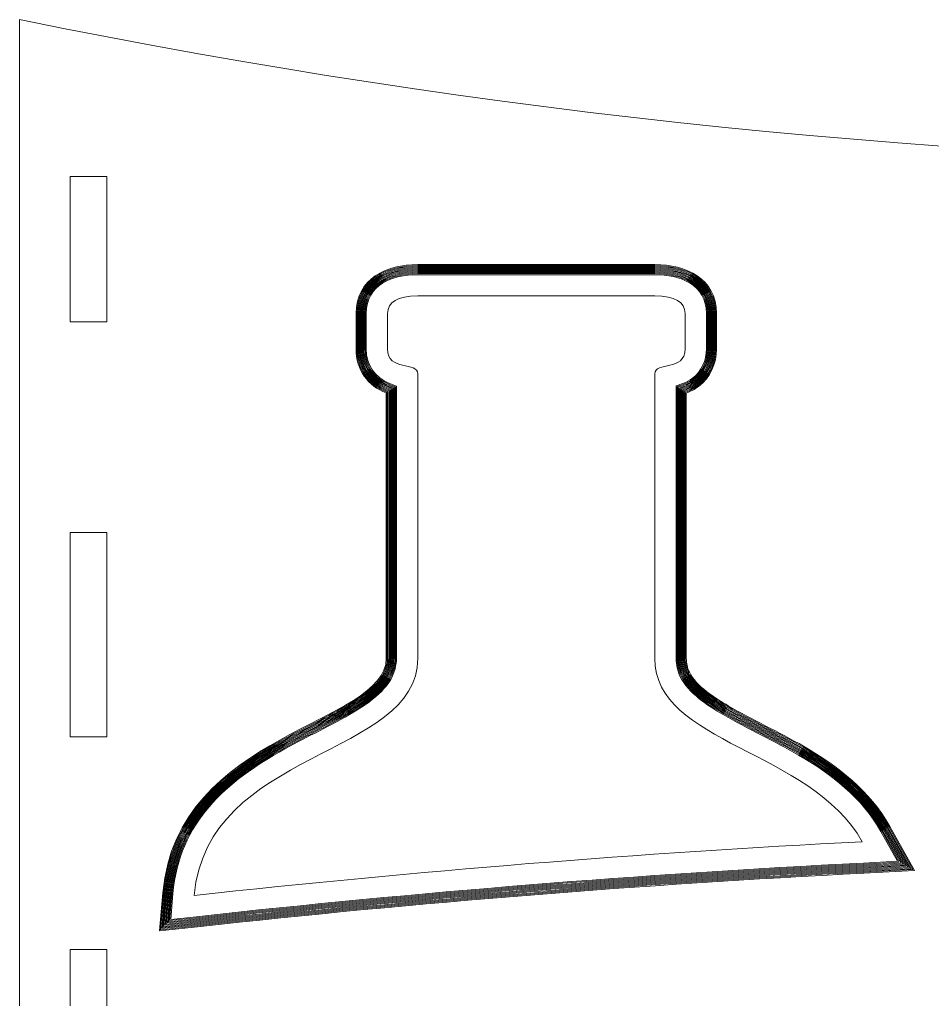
# Model space of a CAD drawing. Header units: millimetres. Extents: x -516 to 781, y -366 to 225.
# Drawn here: x -515.9 to -425.8, y -90.2 to 6.5 of the extents above; entities that cross this region are included whole.
import ezdxf

# ---------------------------------------------------------------- set-up
doc = ezdxf.new("R2010")
doc.units = ezdxf.units.MM
doc.header["$MEASUREMENT"] = 0
doc.layers.add('Layer 1', color=7, linetype='Continuous')

msp = doc.modelspace()

# ---------------------------------------------------------------- linework, layer by layer
at = {"layer": 'Layer 1', "color": 240, "lineweight": 9}
for points, knots in [([(-503.2768, -270.3399), (-503.2768, -270.3399), (-250.2612, -270.3399), (-250.2612, -270.3399), (-250.2612, -270.3399), (-250.2612, -270.3399), (-244.9901, -270.3399), (-244.9901, -270.3399), (-244.9901, -270.3399), (-244.9901, -270.3399), (-237.669, -270.3399), (-237.669, -270.3399), (-237.669, -270.3399), (-237.669, -270.3399), (-237.669, 6.5338), (-237.669, 6.5338), (-237.669, 6.5338), (-330.8883, -12.3792), (-423.6201, -12.3179), (-515.869, 6.5338), (-515.869, 6.5338), (-515.869, 6.5338), (-515.869, -270.3399), (-515.869, -270.3399), (-515.869, -270.3399), (-515.869, -270.3399), (-508.5479, -270.3399), (-508.5479, -270.3399), (-508.5479, -270.3399), (-508.5479, -270.3399), (-503.2768, -270.3399), (-503.2768, -270.3399)], [0, 0, 0, 0, 0.1111111, 0.1111111, 0.1111111, 0.1111111, 0.2222222, 0.2222222, 0.2222222, 0.2222222, 0.3333333, 0.3333333, 0.3333333, 0.3333333, 0.4444444, 0.4444444, 0.4444444, 0.4444444, 0.5555556, 0.5555556, 0.5555556, 0.5555556, 0.6666667, 0.6666667, 0.6666667, 0.6666667, 0.7777778, 0.7777778, 0.7777778, 0.7777778, 1, 1, 1, 1]), ([(-510.869, -8.9372), (-510.869, -8.9372), (-507.269, -8.9372), (-507.269, -8.9372), (-507.269, -8.9372), (-507.269, -8.9372), (-507.269, -23.2812), (-507.269, -23.2812), (-507.269, -23.2812), (-507.269, -23.2812), (-510.869, -23.2812), (-510.869, -23.2812), (-510.869, -23.2812), (-510.869, -23.2812), (-510.869, -8.9372), (-510.869, -8.9372)], [0, 0, 0, 0, 0.2, 0.2, 0.2, 0.2, 0.4, 0.4, 0.4, 0.4, 0.6, 0.6, 0.6, 0.6, 1, 1, 1, 1]), ([(-432.7352, -74.6084), (-437.8721, -65.4416), (-453.1979, -64.9737), (-453.1979, -56.5025), (-453.1979, -56.5025), (-453.1979, -56.5025), (-453.1979, -28.4388), (-453.1979, -28.4388), (-453.1979, -28.4388), (-453.1979, -27.1479), (-450.2203, -28.2485), (-450.2203, -25.9553), (-450.2203, -25.9553), (-450.2203, -25.9553), (-450.2203, -22.4784), (-450.2203, -22.4784), (-450.2203, -22.4784), (-450.2203, -21.3189), (-451.2121, -20.7399), (-453.1979, -20.7399), (-453.1979, -20.7399), (-453.1979, -20.7399), (-476.5934, -20.7399), (-476.5934, -20.7399), (-476.5934, -20.7399), (-478.5793, -20.7399), (-479.571, -21.3189), (-479.571, -22.4784), (-479.571, -22.4784), (-479.571, -22.4784), (-479.571, -25.9553), (-479.571, -25.9553), (-479.571, -25.9553), (-479.571, -28.2485), (-476.5934, -27.1479), (-476.5934, -28.4388), (-476.5934, -28.4388), (-476.5934, -28.4388), (-476.5934, -56.5025), (-476.5934, -56.5025), (-476.5934, -56.5025), (-476.5934, -66.3668), (-497.3727, -65.3801), (-498.6482, -79.9126), (-498.6482, -79.9126), (-476.6371, -77.4867), (-454.6663, -75.721), (-432.7352, -74.6084)], [0, 0, 0, 0, 0.0769231, 0.0769231, 0.0769231, 0.0769231, 0.1538462, 0.1538462, 0.1538462, 0.1538462, 0.2307692, 0.2307692, 0.2307692, 0.2307692, 0.3076923, 0.3076923, 0.3076923, 0.3076923, 0.3846154, 0.3846154, 0.3846154, 0.3846154, 0.4615385, 0.4615385, 0.4615385, 0.4615385, 0.5384615, 0.5384615, 0.5384615, 0.5384615, 0.6153846, 0.6153846, 0.6153846, 0.6153846, 0.6923077, 0.6923077, 0.6923077, 0.6923077, 0.7692308, 0.7692308, 0.7692308, 0.7692308, 0.8461538, 0.8461538, 0.8461538, 0.8461538, 1, 1, 1, 1]), ([(-510.869, -44.0694), (-510.869, -44.0694), (-507.269, -44.0694), (-507.269, -44.0694), (-507.269, -44.0694), (-507.269, -44.0694), (-507.269, -64.2574), (-507.269, -64.2574), (-507.269, -64.2574), (-507.269, -64.2574), (-510.869, -64.2574), (-510.869, -64.2574), (-510.869, -64.2574), (-510.869, -64.2574), (-510.869, -44.0694), (-510.869, -44.0694)], [0, 0, 0, 0, 0.2, 0.2, 0.2, 0.2, 0.4, 0.4, 0.4, 0.4, 0.6, 0.6, 0.6, 0.6, 1, 1, 1, 1]), ([(-510.869, -85.2459), (-510.869, -85.2459), (-507.269, -85.2459), (-507.269, -85.2459), (-507.269, -85.2459), (-507.269, -85.2459), (-507.269, -105.4339), (-507.269, -105.4339), (-507.269, -105.4339), (-507.269, -105.4339), (-510.869, -105.4339), (-510.869, -105.4339), (-510.869, -105.4339), (-510.869, -105.4339), (-510.869, -85.2459), (-510.869, -85.2459)], [0, 0, 0, 0, 0.2, 0.2, 0.2, 0.2, 0.4, 0.4, 0.4, 0.4, 0.6, 0.6, 0.6, 0.6, 1, 1, 1, 1])]:
    msp.add_open_spline(points, degree=3, knots=knots, dxfattribs=at)
at = {"layer": 'Layer 1', "color": 175, "lineweight": 9}
for points, knots in [([(-479.6934, -30.3163), (-481.5197, -29.6041), (-482.671, -28.0874), (-482.671, -25.9553), (-482.671, -25.9553), (-482.671, -25.9553), (-482.671, -22.4784), (-482.671, -22.4784), (-482.671, -22.4784), (-482.671, -19.0086), (-479.6484, -17.6399), (-476.5934, -17.6399), (-476.5934, -17.6399), (-476.5934, -17.6399), (-453.1979, -17.6399), (-453.1979, -17.6399), (-453.1979, -17.6399), (-450.1429, -17.6399), (-447.1203, -19.0086), (-447.1203, -22.4784), (-447.1203, -22.4784), (-447.1203, -22.4784), (-447.1203, -25.9553), (-447.1203, -25.9553), (-447.1203, -25.9553), (-447.1203, -27.4311), (-447.7064, -28.7773), (-448.9028, -29.6708), (-448.9028, -29.6708), (-449.3535, -30.0074), (-449.7281, -30.1945), (-450.0979, -30.324), (-450.0979, -30.324), (-450.0979, -30.324), (-450.0979, -56.5025), (-450.0979, -56.5025), (-450.0979, -56.5025), (-450.0979, -56.9912), (-450.0068, -57.4405), (-449.7917, -57.8803), (-449.7917, -57.8803), (-449.1159, -59.2621), (-447.2485, -60.4402), (-445.9654, -61.1868), (-445.9654, -61.1868), (-443.5344, -62.6013), (-440.9587, -63.7636), (-438.5201, -65.1845), (-438.5201, -65.1845), (-435.1013, -67.1765), (-431.9954, -69.5872), (-430.0309, -73.0929), (-430.0309, -73.0929), (-430.0309, -73.0929), (-427.5885, -77.4513), (-427.5885, -77.4513), (-427.5885, -77.4513), (-427.5885, -77.4513), (-432.5781, -77.7044), (-432.5781, -77.7044), (-432.5781, -77.7044), (-454.5344, -78.8183), (-476.4565, -80.5856), (-498.3086, -82.9939), (-498.3086, -82.9939), (-498.3086, -82.9939), (-502.0669, -83.4082), (-502.0669, -83.4082), (-502.0669, -83.4082), (-502.0669, -83.4082), (-501.7363, -79.6416), (-501.7363, -79.6416), (-501.7363, -79.6416), (-500.3397, -63.7285), (-479.6934, -63.0809), (-479.6934, -56.5025), (-479.6934, -56.5025), (-479.6934, -56.5025), (-479.6934, -30.3163), (-479.6934, -30.3163)], [0, 0, 0, 0, 0.047619, 0.047619, 0.047619, 0.047619, 0.0952381, 0.0952381, 0.0952381, 0.0952381, 0.1428571, 0.1428571, 0.1428571, 0.1428571, 0.1904762, 0.1904762, 0.1904762, 0.1904762, 0.2380952, 0.2380952, 0.2380952, 0.2380952, 0.2857143, 0.2857143, 0.2857143, 0.2857143, 0.3333333, 0.3333333, 0.3333333, 0.3333333, 0.3809524, 0.3809524, 0.3809524, 0.3809524, 0.4285714, 0.4285714, 0.4285714, 0.4285714, 0.4761905, 0.4761905, 0.4761905, 0.4761905, 0.5238095, 0.5238095, 0.5238095, 0.5238095, 0.5714286, 0.5714286, 0.5714286, 0.5714286, 0.6190476, 0.6190476, 0.6190476, 0.6190476, 0.6666667, 0.6666667, 0.6666667, 0.6666667, 0.7142857, 0.7142857, 0.7142857, 0.7142857, 0.7619048, 0.7619048, 0.7619048, 0.7619048, 0.8095238, 0.8095238, 0.8095238, 0.8095238, 0.8571429, 0.8571429, 0.8571429, 0.8571429, 0.9047619, 0.9047619, 0.9047619, 0.9047619, 1, 1, 1, 1]), ([(-501.9566, -83.2954), (-501.9566, -83.2954), (-498.3196, -82.8945), (-498.3196, -82.8945), (-498.3196, -82.8945), (-476.4658, -80.4854), (-454.5411, -78.7184), (-432.5832, -77.6045), (-432.5832, -77.6045), (-432.5832, -77.6045), (-427.7545, -77.3596), (-427.7545, -77.3596), (-427.7545, -77.3596), (-427.7545, -77.3596), (-430.1181, -73.1418), (-430.1181, -73.1418), (-430.1181, -73.1418), (-432.0727, -69.6539), (-435.1704, -67.252), (-438.5704, -65.2709), (-438.5704, -65.2709), (-441.0055, -63.8521), (-443.5799, -62.6906), (-446.0157, -61.2732), (-446.0157, -61.2732), (-447.3343, -60.506), (-449.1957, -59.3265), (-449.8815, -57.9242), (-449.8815, -57.9242), (-450.1031, -57.4712), (-450.1979, -57.0053), (-450.1979, -56.5025), (-450.1979, -56.5025), (-450.1979, -56.5025), (-450.1979, -30.2531), (-450.1979, -30.2531), (-450.1979, -30.2531), (-450.1979, -30.2531), (-450.131, -30.2296), (-450.131, -30.2296), (-450.131, -30.2296), (-449.6998, -30.0786), (-449.3281, -29.8636), (-448.9626, -29.5907), (-448.9626, -29.5907), (-447.7921, -28.7165), (-447.2203, -27.4001), (-447.2203, -25.9553), (-447.2203, -25.9553), (-447.2203, -25.9553), (-447.2203, -22.4784), (-447.2203, -22.4784), (-447.2203, -22.4784), (-447.2203, -19.0714), (-450.1941, -17.7399), (-453.1979, -17.7399), (-453.1979, -17.7399), (-453.1979, -17.7399), (-476.5934, -17.7399), (-476.5934, -17.7399), (-476.5934, -17.7399), (-479.5972, -17.7399), (-482.571, -19.0714), (-482.571, -22.4784), (-482.571, -22.4784), (-482.571, -22.4784), (-482.571, -25.9553), (-482.571, -25.9553), (-482.571, -25.9553), (-482.571, -27.9651), (-481.5217, -29.496), (-479.6571, -30.2231), (-479.6571, -30.2231), (-479.6571, -30.2231), (-479.5934, -30.248), (-479.5934, -30.248), (-479.5934, -30.248), (-479.5934, -30.248), (-479.5934, -56.5025), (-479.5934, -56.5025), (-479.5934, -56.5025), (-479.5934, -56.7761), (-479.6284, -57.0469), (-479.6988, -57.3113), (-479.6988, -57.3113), (-480.143, -58.9802), (-481.9896, -60.2125), (-483.3862, -61.0453), (-483.3862, -61.0453), (-484.418, -61.6606), (-485.4928, -62.2152), (-486.5601, -62.7661), (-486.5601, -62.7661), (-487.7605, -63.3857), (-488.9622, -64.0012), (-490.1424, -64.6589), (-490.1424, -64.6589), (-496.2375, -68.0551), (-500.9878, -72.2573), (-501.6367, -79.6503), (-501.6367, -79.6503), (-501.6367, -79.6503), (-501.9566, -83.2954), (-501.9566, -83.2954)], [0, 0, 0, 0, 0.037037, 0.037037, 0.037037, 0.037037, 0.0740741, 0.0740741, 0.0740741, 0.0740741, 0.1111111, 0.1111111, 0.1111111, 0.1111111, 0.1481481, 0.1481481, 0.1481481, 0.1481481, 0.1851852, 0.1851852, 0.1851852, 0.1851852, 0.2222222, 0.2222222, 0.2222222, 0.2222222, 0.2592593, 0.2592593, 0.2592593, 0.2592593, 0.2962963, 0.2962963, 0.2962963, 0.2962963, 0.3333333, 0.3333333, 0.3333333, 0.3333333, 0.3703704, 0.3703704, 0.3703704, 0.3703704, 0.4074074, 0.4074074, 0.4074074, 0.4074074, 0.4444444, 0.4444444, 0.4444444, 0.4444444, 0.4814815, 0.4814815, 0.4814815, 0.4814815, 0.5185185, 0.5185185, 0.5185185, 0.5185185, 0.5555556, 0.5555556, 0.5555556, 0.5555556, 0.5925926, 0.5925926, 0.5925926, 0.5925926, 0.6296296, 0.6296296, 0.6296296, 0.6296296, 0.6666667, 0.6666667, 0.6666667, 0.6666667, 0.7037037, 0.7037037, 0.7037037, 0.7037037, 0.7407407, 0.7407407, 0.7407407, 0.7407407, 0.7777778, 0.7777778, 0.7777778, 0.7777778, 0.8148148, 0.8148148, 0.8148148, 0.8148148, 0.8518519, 0.8518519, 0.8518519, 0.8518519, 0.8888889, 0.8888889, 0.8888889, 0.8888889, 0.9259259, 0.9259259, 0.9259259, 0.9259259, 1, 1, 1, 1]), ([(-501.8463, -83.1827), (-501.8463, -83.1827), (-498.3305, -82.7951), (-498.3305, -82.7951), (-498.3305, -82.7951), (-476.4748, -80.3858), (-454.5482, -78.6186), (-432.5882, -77.5047), (-432.5882, -77.5047), (-432.5882, -77.5047), (-427.9205, -77.2679), (-427.9205, -77.2679), (-427.9205, -77.2679), (-427.9205, -77.2679), (-430.2054, -73.1907), (-430.2054, -73.1907), (-430.2054, -73.1907), (-432.1507, -69.7194), (-435.237, -67.3289), (-438.6208, -65.3573), (-438.6208, -65.3573), (-441.0558, -63.9385), (-443.6301, -62.777), (-446.066, -61.3597), (-446.066, -61.3597), (-447.406, -60.58), (-449.2744, -59.3932), (-449.9714, -57.9682), (-449.9714, -57.9682), (-450.1996, -57.5015), (-450.2979, -57.0206), (-450.2979, -56.5025), (-450.2979, -56.5025), (-450.2979, -56.5025), (-450.2979, -30.1821), (-450.2979, -30.1821), (-450.2979, -30.1821), (-450.2979, -30.1821), (-450.164, -30.1352), (-450.164, -30.1352), (-450.164, -30.1352), (-449.7425, -29.9876), (-449.3797, -29.7774), (-449.0225, -29.5106), (-449.0225, -29.5106), (-447.8774, -28.6553), (-447.3203, -27.3685), (-447.3203, -25.9553), (-447.3203, -25.9553), (-447.3203, -25.9553), (-447.3203, -22.4784), (-447.3203, -22.4784), (-447.3203, -22.4784), (-447.3203, -19.1303), (-450.2515, -17.8399), (-453.1979, -17.8399), (-453.1979, -17.8399), (-453.1979, -17.8399), (-476.5934, -17.8399), (-476.5934, -17.8399), (-476.5934, -17.8399), (-479.5398, -17.8399), (-482.471, -19.1303), (-482.471, -22.4784), (-482.471, -22.4784), (-482.471, -22.4784), (-482.471, -25.9553), (-482.471, -25.9553), (-482.471, -25.9553), (-482.471, -27.9238), (-481.447, -29.4178), (-479.6207, -30.13), (-479.6207, -30.13), (-479.6207, -30.13), (-479.4934, -30.1796), (-479.4934, -30.1796), (-479.4934, -30.1796), (-479.4934, -30.1796), (-479.4934, -56.5025), (-479.4934, -56.5025), (-479.4934, -56.5025), (-479.4934, -56.7848), (-479.5295, -57.0642), (-479.6021, -57.337), (-479.6021, -57.337), (-480.0549, -59.0377), (-481.9109, -60.282), (-483.335, -61.1312), (-483.335, -61.1312), (-484.3685, -61.7476), (-485.4451, -62.3031), (-486.5143, -62.8549), (-486.5143, -62.8549), (-487.7137, -63.474), (-488.9144, -64.0891), (-490.0937, -64.7462), (-490.0937, -64.7462), (-496.1583, -68.1255), (-500.8913, -72.3016), (-501.5371, -79.6591), (-501.5371, -79.6591), (-501.5371, -79.6591), (-501.8463, -83.1827), (-501.8463, -83.1827)], [0, 0, 0, 0, 0.037037, 0.037037, 0.037037, 0.037037, 0.0740741, 0.0740741, 0.0740741, 0.0740741, 0.1111111, 0.1111111, 0.1111111, 0.1111111, 0.1481481, 0.1481481, 0.1481481, 0.1481481, 0.1851852, 0.1851852, 0.1851852, 0.1851852, 0.2222222, 0.2222222, 0.2222222, 0.2222222, 0.2592593, 0.2592593, 0.2592593, 0.2592593, 0.2962963, 0.2962963, 0.2962963, 0.2962963, 0.3333333, 0.3333333, 0.3333333, 0.3333333, 0.3703704, 0.3703704, 0.3703704, 0.3703704, 0.4074074, 0.4074074, 0.4074074, 0.4074074, 0.4444444, 0.4444444, 0.4444444, 0.4444444, 0.4814815, 0.4814815, 0.4814815, 0.4814815, 0.5185185, 0.5185185, 0.5185185, 0.5185185, 0.5555556, 0.5555556, 0.5555556, 0.5555556, 0.5925926, 0.5925926, 0.5925926, 0.5925926, 0.6296296, 0.6296296, 0.6296296, 0.6296296, 0.6666667, 0.6666667, 0.6666667, 0.6666667, 0.7037037, 0.7037037, 0.7037037, 0.7037037, 0.7407407, 0.7407407, 0.7407407, 0.7407407, 0.7777778, 0.7777778, 0.7777778, 0.7777778, 0.8148148, 0.8148148, 0.8148148, 0.8148148, 0.8518519, 0.8518519, 0.8518519, 0.8518519, 0.8888889, 0.8888889, 0.8888889, 0.8888889, 0.9259259, 0.9259259, 0.9259259, 0.9259259, 1, 1, 1, 1]), ([(-501.7361, -83.0699), (-501.7361, -83.0699), (-498.3415, -82.6957), (-498.3415, -82.6957), (-498.3415, -82.6957), (-476.4838, -80.2862), (-454.5552, -78.5188), (-432.5933, -77.4048), (-432.5933, -77.4048), (-432.5933, -77.4048), (-428.0866, -77.1762), (-428.0866, -77.1762), (-428.0866, -77.1762), (-428.0866, -77.1762), (-430.2926, -73.2396), (-430.2926, -73.2396), (-430.2926, -73.2396), (-432.2286, -69.7848), (-435.3037, -67.4058), (-438.6711, -65.4437), (-438.6711, -65.4437), (-441.1061, -64.025), (-443.6804, -62.8635), (-446.1163, -61.4461), (-446.1163, -61.4461), (-447.4775, -60.654), (-449.3532, -59.4598), (-450.0612, -58.0121), (-450.0612, -58.0121), (-450.2962, -57.5317), (-450.3979, -57.0359), (-450.3979, -56.5025), (-450.3979, -56.5025), (-450.3979, -56.5025), (-450.3979, -30.1112), (-450.3979, -30.1112), (-450.3979, -30.1112), (-450.3979, -30.1112), (-450.1971, -30.0409), (-450.1971, -30.0409), (-450.1971, -30.0409), (-449.7852, -29.8966), (-449.4314, -29.6911), (-449.0823, -29.4304), (-449.0823, -29.4304), (-447.9626, -28.5942), (-447.4203, -27.3369), (-447.4203, -25.9553), (-447.4203, -25.9553), (-447.4203, -25.9553), (-447.4203, -22.4784), (-447.4203, -22.4784), (-447.4203, -22.4784), (-447.4203, -19.1892), (-450.309, -17.9399), (-453.1979, -17.9399), (-453.1979, -17.9399), (-453.1979, -17.9399), (-476.5934, -17.9399), (-476.5934, -17.9399), (-476.5934, -17.9399), (-479.4823, -17.9399), (-482.371, -19.1892), (-482.371, -22.4784), (-482.371, -22.4784), (-482.371, -22.4784), (-482.371, -25.9553), (-482.371, -25.9553), (-482.371, -25.9553), (-482.371, -27.8825), (-481.3724, -29.3396), (-479.5844, -30.0368), (-479.5844, -30.0368), (-479.5844, -30.0368), (-479.3934, -30.1113), (-479.3934, -30.1113), (-479.3934, -30.1113), (-479.3934, -30.1113), (-479.3934, -56.5025), (-479.3934, -56.5025), (-479.3934, -56.5025), (-479.3934, -56.7935), (-479.4306, -57.0816), (-479.5055, -57.3628), (-479.5055, -57.3628), (-479.9666, -59.095), (-481.8324, -60.3516), (-483.2838, -61.2171), (-483.2838, -61.2171), (-484.3191, -61.8345), (-485.3974, -62.391), (-486.4684, -62.9438), (-486.4684, -62.9438), (-487.6669, -63.5624), (-488.8667, -64.177), (-490.0451, -64.8336), (-490.0451, -64.8336), (-496.0792, -68.1959), (-500.7948, -72.3459), (-501.4374, -79.6678), (-501.4374, -79.6678), (-501.4374, -79.6678), (-501.7361, -83.0699), (-501.7361, -83.0699)], [0, 0, 0, 0, 0.037037, 0.037037, 0.037037, 0.037037, 0.0740741, 0.0740741, 0.0740741, 0.0740741, 0.1111111, 0.1111111, 0.1111111, 0.1111111, 0.1481481, 0.1481481, 0.1481481, 0.1481481, 0.1851852, 0.1851852, 0.1851852, 0.1851852, 0.2222222, 0.2222222, 0.2222222, 0.2222222, 0.2592593, 0.2592593, 0.2592593, 0.2592593, 0.2962963, 0.2962963, 0.2962963, 0.2962963, 0.3333333, 0.3333333, 0.3333333, 0.3333333, 0.3703704, 0.3703704, 0.3703704, 0.3703704, 0.4074074, 0.4074074, 0.4074074, 0.4074074, 0.4444444, 0.4444444, 0.4444444, 0.4444444, 0.4814815, 0.4814815, 0.4814815, 0.4814815, 0.5185185, 0.5185185, 0.5185185, 0.5185185, 0.5555556, 0.5555556, 0.5555556, 0.5555556, 0.5925926, 0.5925926, 0.5925926, 0.5925926, 0.6296296, 0.6296296, 0.6296296, 0.6296296, 0.6666667, 0.6666667, 0.6666667, 0.6666667, 0.7037037, 0.7037037, 0.7037037, 0.7037037, 0.7407407, 0.7407407, 0.7407407, 0.7407407, 0.7777778, 0.7777778, 0.7777778, 0.7777778, 0.8148148, 0.8148148, 0.8148148, 0.8148148, 0.8518519, 0.8518519, 0.8518519, 0.8518519, 0.8888889, 0.8888889, 0.8888889, 0.8888889, 0.9259259, 0.9259259, 0.9259259, 0.9259259, 1, 1, 1, 1]), ([(-501.6258, -82.9571), (-501.6258, -82.9571), (-498.3524, -82.5963), (-498.3524, -82.5963), (-498.3524, -82.5963), (-476.4928, -80.1866), (-454.5622, -78.419), (-432.5984, -77.3049), (-432.5984, -77.3049), (-432.5984, -77.3049), (-428.2526, -77.0845), (-428.2526, -77.0845), (-428.2526, -77.0845), (-428.2526, -77.0845), (-430.3798, -73.2884), (-430.3798, -73.2884), (-430.3798, -73.2884), (-432.3066, -69.8502), (-435.3703, -67.4827), (-438.7215, -65.5301), (-438.7215, -65.5301), (-441.1563, -64.1114), (-443.7306, -62.9499), (-446.1666, -61.5325), (-446.1666, -61.5325), (-447.549, -60.7282), (-449.432, -59.5263), (-450.151, -58.056), (-450.151, -58.056), (-450.3927, -57.5619), (-450.4979, -57.0511), (-450.4979, -56.5025), (-450.4979, -56.5025), (-450.4979, -56.5025), (-450.4979, -30.0403), (-450.4979, -30.0403), (-450.4979, -30.0403), (-450.4979, -30.0403), (-450.2301, -29.9465), (-450.2301, -29.9465), (-450.2301, -29.9465), (-449.828, -29.8057), (-449.483, -29.6049), (-449.1421, -29.3503), (-449.1421, -29.3503), (-448.0478, -28.533), (-447.5203, -27.3052), (-447.5203, -25.9553), (-447.5203, -25.9553), (-447.5203, -25.9553), (-447.5203, -22.4784), (-447.5203, -22.4784), (-447.5203, -22.4784), (-447.5203, -19.2483), (-450.3666, -18.0399), (-453.1979, -18.0399), (-453.1979, -18.0399), (-453.1979, -18.0399), (-476.5934, -18.0399), (-476.5934, -18.0399), (-476.5934, -18.0399), (-479.4247, -18.0399), (-482.271, -19.2483), (-482.271, -22.4784), (-482.271, -22.4784), (-482.271, -22.4784), (-482.271, -25.9553), (-482.271, -25.9553), (-482.271, -25.9553), (-482.271, -27.8413), (-481.2977, -29.2614), (-479.5481, -29.9436), (-479.5481, -29.9436), (-479.5481, -29.9436), (-479.2934, -30.0429), (-479.2934, -30.0429), (-479.2934, -30.0429), (-479.2934, -30.0429), (-479.2934, -56.5025), (-479.2934, -56.5025), (-479.2934, -56.5025), (-479.2934, -56.8021), (-479.3318, -57.0989), (-479.4089, -57.3885), (-479.4089, -57.3885), (-479.8784, -59.1523), (-481.754, -60.4212), (-483.2325, -61.303), (-483.2325, -61.303), (-484.2696, -61.9214), (-485.3497, -62.4789), (-486.4225, -63.0327), (-486.4225, -63.0327), (-487.6201, -63.6508), (-488.8189, -64.2649), (-489.9964, -64.9209), (-489.9964, -64.9209), (-496, -68.2662), (-500.6983, -72.3903), (-501.3378, -79.6766), (-501.3378, -79.6766), (-501.3378, -79.6766), (-501.6258, -82.9571), (-501.6258, -82.9571)], [0, 0, 0, 0, 0.037037, 0.037037, 0.037037, 0.037037, 0.0740741, 0.0740741, 0.0740741, 0.0740741, 0.1111111, 0.1111111, 0.1111111, 0.1111111, 0.1481481, 0.1481481, 0.1481481, 0.1481481, 0.1851852, 0.1851852, 0.1851852, 0.1851852, 0.2222222, 0.2222222, 0.2222222, 0.2222222, 0.2592593, 0.2592593, 0.2592593, 0.2592593, 0.2962963, 0.2962963, 0.2962963, 0.2962963, 0.3333333, 0.3333333, 0.3333333, 0.3333333, 0.3703704, 0.3703704, 0.3703704, 0.3703704, 0.4074074, 0.4074074, 0.4074074, 0.4074074, 0.4444444, 0.4444444, 0.4444444, 0.4444444, 0.4814815, 0.4814815, 0.4814815, 0.4814815, 0.5185185, 0.5185185, 0.5185185, 0.5185185, 0.5555556, 0.5555556, 0.5555556, 0.5555556, 0.5925926, 0.5925926, 0.5925926, 0.5925926, 0.6296296, 0.6296296, 0.6296296, 0.6296296, 0.6666667, 0.6666667, 0.6666667, 0.6666667, 0.7037037, 0.7037037, 0.7037037, 0.7037037, 0.7407407, 0.7407407, 0.7407407, 0.7407407, 0.7777778, 0.7777778, 0.7777778, 0.7777778, 0.8148148, 0.8148148, 0.8148148, 0.8148148, 0.8518519, 0.8518519, 0.8518519, 0.8518519, 0.8888889, 0.8888889, 0.8888889, 0.8888889, 0.9259259, 0.9259259, 0.9259259, 0.9259259, 1, 1, 1, 1]), ([(-501.5155, -82.8444), (-501.5155, -82.8444), (-498.3634, -82.4969), (-498.3634, -82.4969), (-498.3634, -82.4969), (-476.5018, -80.087), (-454.5693, -78.3193), (-432.6034, -77.205), (-432.6034, -77.205), (-432.6034, -77.205), (-428.4186, -76.9928), (-428.4186, -76.9928), (-428.4186, -76.9928), (-428.4186, -76.9928), (-430.4671, -73.3373), (-430.4671, -73.3373), (-430.4671, -73.3373), (-432.3845, -69.9157), (-435.437, -67.5596), (-438.7718, -65.6165), (-438.7718, -65.6165), (-441.2066, -64.1979), (-443.7809, -63.0364), (-446.2169, -61.619), (-446.2169, -61.619), (-447.6203, -60.8023), (-449.5108, -59.5927), (-450.2409, -58.1), (-450.2409, -58.1), (-450.4892, -57.5921), (-450.5979, -57.0664), (-450.5979, -56.5025), (-450.5979, -56.5025), (-450.5979, -56.5025), (-450.5979, -29.9693), (-450.5979, -29.9693), (-450.5979, -29.9693), (-450.5979, -29.9693), (-450.2632, -29.8521), (-450.2632, -29.8521), (-450.2632, -29.8521), (-449.8707, -29.7147), (-449.5346, -29.5186), (-449.202, -29.2702), (-449.202, -29.2702), (-448.133, -28.4719), (-447.6203, -27.2736), (-447.6203, -25.9553), (-447.6203, -25.9553), (-447.6203, -25.9553), (-447.6203, -22.4784), (-447.6203, -22.4784), (-447.6203, -22.4784), (-447.6203, -19.3076), (-450.4243, -18.1399), (-453.1979, -18.1399), (-453.1979, -18.1399), (-453.1979, -18.1399), (-476.5934, -18.1399), (-476.5934, -18.1399), (-476.5934, -18.1399), (-479.367, -18.1399), (-482.171, -19.3076), (-482.171, -22.4784), (-482.171, -22.4784), (-482.171, -22.4784), (-482.171, -25.9553), (-482.171, -25.9553), (-482.171, -25.9553), (-482.171, -27.8), (-481.223, -29.1831), (-479.5117, -29.8505), (-479.5117, -29.8505), (-479.5117, -29.8505), (-479.1934, -29.9746), (-479.1934, -29.9746), (-479.1934, -29.9746), (-479.1934, -29.9746), (-479.1934, -56.5025), (-479.1934, -56.5025), (-479.1934, -56.5025), (-479.1934, -56.8108), (-479.2329, -57.1162), (-479.3122, -57.4142), (-479.3122, -57.4142), (-479.7901, -59.2093), (-481.6757, -60.491), (-483.1813, -61.3889), (-483.1813, -61.3889), (-484.2202, -62.0084), (-485.302, -62.5668), (-486.3767, -63.1215), (-486.3767, -63.1215), (-487.5733, -63.7391), (-488.7712, -64.3527), (-489.9477, -65.0083), (-489.9477, -65.0083), (-495.9209, -68.3366), (-500.6018, -72.4346), (-501.2382, -79.6853), (-501.2382, -79.6853), (-501.2382, -79.6853), (-501.5155, -82.8444), (-501.5155, -82.8444)], [0, 0, 0, 0, 0.037037, 0.037037, 0.037037, 0.037037, 0.0740741, 0.0740741, 0.0740741, 0.0740741, 0.1111111, 0.1111111, 0.1111111, 0.1111111, 0.1481481, 0.1481481, 0.1481481, 0.1481481, 0.1851852, 0.1851852, 0.1851852, 0.1851852, 0.2222222, 0.2222222, 0.2222222, 0.2222222, 0.2592593, 0.2592593, 0.2592593, 0.2592593, 0.2962963, 0.2962963, 0.2962963, 0.2962963, 0.3333333, 0.3333333, 0.3333333, 0.3333333, 0.3703704, 0.3703704, 0.3703704, 0.3703704, 0.4074074, 0.4074074, 0.4074074, 0.4074074, 0.4444444, 0.4444444, 0.4444444, 0.4444444, 0.4814815, 0.4814815, 0.4814815, 0.4814815, 0.5185185, 0.5185185, 0.5185185, 0.5185185, 0.5555556, 0.5555556, 0.5555556, 0.5555556, 0.5925926, 0.5925926, 0.5925926, 0.5925926, 0.6296296, 0.6296296, 0.6296296, 0.6296296, 0.6666667, 0.6666667, 0.6666667, 0.6666667, 0.7037037, 0.7037037, 0.7037037, 0.7037037, 0.7407407, 0.7407407, 0.7407407, 0.7407407, 0.7777778, 0.7777778, 0.7777778, 0.7777778, 0.8148148, 0.8148148, 0.8148148, 0.8148148, 0.8518519, 0.8518519, 0.8518519, 0.8518519, 0.8888889, 0.8888889, 0.8888889, 0.8888889, 0.9259259, 0.9259259, 0.9259259, 0.9259259, 1, 1, 1, 1]), ([(-501.4052, -82.7316), (-501.4052, -82.7316), (-498.3743, -82.3975), (-498.3743, -82.3975), (-498.3743, -82.3975), (-476.5108, -79.9874), (-454.5763, -78.2195), (-432.6085, -77.1052), (-432.6085, -77.1052), (-432.6085, -77.1052), (-428.5846, -76.9011), (-428.5846, -76.9011), (-428.5846, -76.9011), (-428.5846, -76.9011), (-430.5543, -73.3862), (-430.5543, -73.3862), (-430.5543, -73.3862), (-432.4625, -69.9811), (-435.5037, -67.6365), (-438.8222, -65.7029), (-438.8222, -65.7029), (-441.2569, -64.2843), (-443.8311, -63.1228), (-446.2672, -61.7054), (-446.2672, -61.7054), (-447.6916, -60.8766), (-449.5897, -59.659), (-450.3307, -58.1439), (-450.3307, -58.1439), (-450.5858, -57.6223), (-450.6979, -57.0816), (-450.6979, -56.5025), (-450.6979, -56.5025), (-450.6979, -56.5025), (-450.6979, -29.8984), (-450.6979, -29.8984), (-450.6979, -29.8984), (-450.6979, -29.8984), (-450.2962, -29.7577), (-450.2962, -29.7577), (-450.2962, -29.7577), (-449.9135, -29.6237), (-449.5862, -29.4323), (-449.2618, -29.1901), (-449.2618, -29.1901), (-448.2183, -28.4107), (-447.7203, -27.2419), (-447.7203, -25.9553), (-447.7203, -25.9553), (-447.7203, -25.9553), (-447.7203, -22.4784), (-447.7203, -22.4784), (-447.7203, -22.4784), (-447.7203, -19.367), (-450.482, -18.2399), (-453.1979, -18.2399), (-453.1979, -18.2399), (-453.1979, -18.2399), (-476.5934, -18.2399), (-476.5934, -18.2399), (-476.5934, -18.2399), (-479.3093, -18.2399), (-482.071, -19.367), (-482.071, -22.4784), (-482.071, -22.4784), (-482.071, -22.4784), (-482.071, -25.9553), (-482.071, -25.9553), (-482.071, -25.9553), (-482.071, -27.7586), (-481.1482, -29.105), (-479.4754, -29.7573), (-479.4754, -29.7573), (-479.4754, -29.7573), (-479.0934, -29.9063), (-479.0934, -29.9063), (-479.0934, -29.9063), (-479.0934, -29.9063), (-479.0934, -56.5025), (-479.0934, -56.5025), (-479.0934, -56.5025), (-479.0934, -56.8195), (-479.134, -57.1336), (-479.2156, -57.4399), (-479.2156, -57.4399), (-479.7018, -59.2663), (-481.5975, -60.5608), (-483.1301, -61.4748), (-483.1301, -61.4748), (-484.1708, -62.0953), (-485.2543, -62.6548), (-486.3308, -63.2104), (-486.3308, -63.2104), (-487.5264, -63.8275), (-488.7235, -64.4406), (-489.899, -65.0957), (-489.899, -65.0957), (-495.8417, -68.407), (-500.5053, -72.479), (-501.1386, -79.6941), (-501.1386, -79.6941), (-501.1386, -79.6941), (-501.4052, -82.7316), (-501.4052, -82.7316)], [0, 0, 0, 0, 0.037037, 0.037037, 0.037037, 0.037037, 0.0740741, 0.0740741, 0.0740741, 0.0740741, 0.1111111, 0.1111111, 0.1111111, 0.1111111, 0.1481481, 0.1481481, 0.1481481, 0.1481481, 0.1851852, 0.1851852, 0.1851852, 0.1851852, 0.2222222, 0.2222222, 0.2222222, 0.2222222, 0.2592593, 0.2592593, 0.2592593, 0.2592593, 0.2962963, 0.2962963, 0.2962963, 0.2962963, 0.3333333, 0.3333333, 0.3333333, 0.3333333, 0.3703704, 0.3703704, 0.3703704, 0.3703704, 0.4074074, 0.4074074, 0.4074074, 0.4074074, 0.4444444, 0.4444444, 0.4444444, 0.4444444, 0.4814815, 0.4814815, 0.4814815, 0.4814815, 0.5185185, 0.5185185, 0.5185185, 0.5185185, 0.5555556, 0.5555556, 0.5555556, 0.5555556, 0.5925926, 0.5925926, 0.5925926, 0.5925926, 0.6296296, 0.6296296, 0.6296296, 0.6296296, 0.6666667, 0.6666667, 0.6666667, 0.6666667, 0.7037037, 0.7037037, 0.7037037, 0.7037037, 0.7407407, 0.7407407, 0.7407407, 0.7407407, 0.7777778, 0.7777778, 0.7777778, 0.7777778, 0.8148148, 0.8148148, 0.8148148, 0.8148148, 0.8518519, 0.8518519, 0.8518519, 0.8518519, 0.8888889, 0.8888889, 0.8888889, 0.8888889, 0.9259259, 0.9259259, 0.9259259, 0.9259259, 1, 1, 1, 1]), ([(-501.2949, -82.6189), (-501.2949, -82.6189), (-498.3853, -82.2981), (-498.3853, -82.2981), (-498.3853, -82.2981), (-476.5198, -79.8877), (-454.5833, -78.1197), (-432.6136, -77.0053), (-432.6136, -77.0053), (-432.6136, -77.0053), (-428.7507, -76.8094), (-428.7507, -76.8094), (-428.7507, -76.8094), (-428.7507, -76.8094), (-430.6416, -73.4351), (-430.6416, -73.4351), (-430.6416, -73.4351), (-432.5404, -70.0466), (-435.5704, -67.7133), (-438.8725, -65.7893), (-438.8725, -65.7893), (-441.3071, -64.3708), (-443.8814, -63.2093), (-446.3174, -61.7918), (-446.3174, -61.7918), (-447.7628, -60.9508), (-449.6686, -59.7253), (-450.4205, -58.1878), (-450.4205, -58.1878), (-450.6823, -57.6525), (-450.7979, -57.0969), (-450.7979, -56.5025), (-450.7979, -56.5025), (-450.7979, -56.5025), (-450.7979, -29.8275), (-450.7979, -29.8275), (-450.7979, -29.8275), (-450.7979, -29.8275), (-450.3293, -29.6633), (-450.3293, -29.6633), (-450.3293, -29.6633), (-449.9562, -29.5327), (-449.6378, -29.3461), (-449.3217, -29.1099), (-449.3217, -29.1099), (-448.3035, -28.3496), (-447.8203, -27.2103), (-447.8203, -25.9553), (-447.8203, -25.9553), (-447.8203, -25.9553), (-447.8203, -22.4784), (-447.8203, -22.4784), (-447.8203, -22.4784), (-447.8203, -19.4265), (-450.5399, -18.3399), (-453.1979, -18.3399), (-453.1979, -18.3399), (-453.1979, -18.3399), (-476.5934, -18.3399), (-476.5934, -18.3399), (-476.5934, -18.3399), (-479.2514, -18.3399), (-481.971, -19.4265), (-481.971, -22.4784), (-481.971, -22.4784), (-481.971, -22.4784), (-481.971, -25.9553), (-481.971, -25.9553), (-481.971, -25.9553), (-481.971, -27.7173), (-481.0735, -29.0268), (-479.4391, -29.6641), (-479.4391, -29.6641), (-479.4391, -29.6641), (-478.9934, -29.8379), (-478.9934, -29.8379), (-478.9934, -29.8379), (-478.9934, -29.8379), (-478.9934, -56.5025), (-478.9934, -56.5025), (-478.9934, -56.5025), (-478.9934, -56.8282), (-479.0352, -57.1509), (-479.119, -57.4656), (-479.119, -57.4656), (-479.6134, -59.3231), (-481.5195, -60.6307), (-483.0789, -61.5607), (-483.0789, -61.5607), (-484.1213, -62.1823), (-485.2066, -62.7427), (-486.2849, -63.2992), (-486.2849, -63.2992), (-487.4796, -63.9159), (-488.6757, -64.5285), (-489.8504, -65.183), (-489.8504, -65.183), (-495.7625, -68.4773), (-500.4088, -72.5234), (-501.039, -79.7028), (-501.039, -79.7028), (-501.039, -79.7028), (-501.2949, -82.6189), (-501.2949, -82.6189)], [0, 0, 0, 0, 0.037037, 0.037037, 0.037037, 0.037037, 0.0740741, 0.0740741, 0.0740741, 0.0740741, 0.1111111, 0.1111111, 0.1111111, 0.1111111, 0.1481481, 0.1481481, 0.1481481, 0.1481481, 0.1851852, 0.1851852, 0.1851852, 0.1851852, 0.2222222, 0.2222222, 0.2222222, 0.2222222, 0.2592593, 0.2592593, 0.2592593, 0.2592593, 0.2962963, 0.2962963, 0.2962963, 0.2962963, 0.3333333, 0.3333333, 0.3333333, 0.3333333, 0.3703704, 0.3703704, 0.3703704, 0.3703704, 0.4074074, 0.4074074, 0.4074074, 0.4074074, 0.4444444, 0.4444444, 0.4444444, 0.4444444, 0.4814815, 0.4814815, 0.4814815, 0.4814815, 0.5185185, 0.5185185, 0.5185185, 0.5185185, 0.5555556, 0.5555556, 0.5555556, 0.5555556, 0.5925926, 0.5925926, 0.5925926, 0.5925926, 0.6296296, 0.6296296, 0.6296296, 0.6296296, 0.6666667, 0.6666667, 0.6666667, 0.6666667, 0.7037037, 0.7037037, 0.7037037, 0.7037037, 0.7407407, 0.7407407, 0.7407407, 0.7407407, 0.7777778, 0.7777778, 0.7777778, 0.7777778, 0.8148148, 0.8148148, 0.8148148, 0.8148148, 0.8518519, 0.8518519, 0.8518519, 0.8518519, 0.8888889, 0.8888889, 0.8888889, 0.8888889, 0.9259259, 0.9259259, 0.9259259, 0.9259259, 1, 1, 1, 1]), ([(-501.1846, -82.5061), (-501.1846, -82.5061), (-498.3963, -82.1987), (-498.3963, -82.1987), (-498.3963, -82.1987), (-476.5288, -79.7881), (-454.5904, -78.02), (-432.6186, -76.9054), (-432.6186, -76.9054), (-432.6186, -76.9054), (-428.9167, -76.7176), (-428.9167, -76.7176), (-428.9167, -76.7176), (-428.9167, -76.7176), (-430.7288, -73.484), (-430.7288, -73.484), (-430.7288, -73.484), (-432.6184, -70.1121), (-435.6371, -67.7902), (-438.9229, -65.8757), (-438.9229, -65.8757), (-441.3574, -64.4572), (-443.9316, -63.2957), (-446.3677, -61.8783), (-446.3677, -61.8783), (-447.8339, -61.0252), (-449.7476, -59.7914), (-450.5104, -58.2318), (-450.5104, -58.2318), (-450.7788, -57.6828), (-450.8979, -57.1121), (-450.8979, -56.5025), (-450.8979, -56.5025), (-450.8979, -56.5025), (-450.8979, -29.7565), (-450.8979, -29.7565), (-450.8979, -29.7565), (-450.8979, -29.7565), (-450.3623, -29.569), (-450.3623, -29.569), (-450.3623, -29.569), (-449.999, -29.4417), (-449.6894, -29.2598), (-449.3815, -29.0298), (-449.3815, -29.0298), (-448.3888, -28.2884), (-447.9203, -27.1786), (-447.9203, -25.9553), (-447.9203, -25.9553), (-447.9203, -25.9553), (-447.9203, -22.4784), (-447.9203, -22.4784), (-447.9203, -22.4784), (-447.9203, -19.4863), (-450.5979, -18.4399), (-453.1979, -18.4399), (-453.1979, -18.4399), (-453.1979, -18.4399), (-476.5934, -18.4399), (-476.5934, -18.4399), (-476.5934, -18.4399), (-479.1934, -18.4399), (-481.871, -19.4863), (-481.871, -22.4784), (-481.871, -22.4784), (-481.871, -22.4784), (-481.871, -25.9553), (-481.871, -25.9553), (-481.871, -25.9553), (-481.871, -27.6761), (-480.9988, -28.9485), (-479.4027, -29.571), (-479.4027, -29.571), (-479.4027, -29.571), (-478.8934, -29.7696), (-478.8934, -29.7696), (-478.8934, -29.7696), (-478.8934, -29.7696), (-478.8934, -56.5025), (-478.8934, -56.5025), (-478.8934, -56.5025), (-478.8934, -56.8369), (-478.9363, -57.1682), (-479.0223, -57.4914), (-479.0223, -57.4914), (-479.525, -59.3797), (-481.4415, -60.7007), (-483.0277, -61.6465), (-483.0277, -61.6465), (-484.0719, -62.2692), (-485.1589, -62.8306), (-486.2391, -63.3881), (-486.2391, -63.3881), (-487.4328, -64.0043), (-488.628, -64.6164), (-489.8017, -65.2704), (-489.8017, -65.2704), (-495.6833, -68.5477), (-500.3124, -72.5679), (-500.9394, -79.7115), (-500.9394, -79.7115), (-500.9394, -79.7115), (-501.1846, -82.5061), (-501.1846, -82.5061)], [0, 0, 0, 0, 0.037037, 0.037037, 0.037037, 0.037037, 0.0740741, 0.0740741, 0.0740741, 0.0740741, 0.1111111, 0.1111111, 0.1111111, 0.1111111, 0.1481481, 0.1481481, 0.1481481, 0.1481481, 0.1851852, 0.1851852, 0.1851852, 0.1851852, 0.2222222, 0.2222222, 0.2222222, 0.2222222, 0.2592593, 0.2592593, 0.2592593, 0.2592593, 0.2962963, 0.2962963, 0.2962963, 0.2962963, 0.3333333, 0.3333333, 0.3333333, 0.3333333, 0.3703704, 0.3703704, 0.3703704, 0.3703704, 0.4074074, 0.4074074, 0.4074074, 0.4074074, 0.4444444, 0.4444444, 0.4444444, 0.4444444, 0.4814815, 0.4814815, 0.4814815, 0.4814815, 0.5185185, 0.5185185, 0.5185185, 0.5185185, 0.5555556, 0.5555556, 0.5555556, 0.5555556, 0.5925926, 0.5925926, 0.5925926, 0.5925926, 0.6296296, 0.6296296, 0.6296296, 0.6296296, 0.6666667, 0.6666667, 0.6666667, 0.6666667, 0.7037037, 0.7037037, 0.7037037, 0.7037037, 0.7407407, 0.7407407, 0.7407407, 0.7407407, 0.7777778, 0.7777778, 0.7777778, 0.7777778, 0.8148148, 0.8148148, 0.8148148, 0.8148148, 0.8518519, 0.8518519, 0.8518519, 0.8518519, 0.8888889, 0.8888889, 0.8888889, 0.8888889, 0.9259259, 0.9259259, 0.9259259, 0.9259259, 1, 1, 1, 1]), ([(-501.0744, -82.3933), (-501.0744, -82.3933), (-498.4072, -82.0993), (-498.4072, -82.0993), (-498.4072, -82.0993), (-476.5378, -79.6885), (-454.5974, -77.9202), (-432.6237, -76.8056), (-432.6237, -76.8056), (-432.6237, -76.8056), (-429.0827, -76.6259), (-429.0827, -76.6259), (-429.0827, -76.6259), (-429.0827, -76.6259), (-430.816, -73.5329), (-430.816, -73.5329), (-430.816, -73.5329), (-432.6963, -70.1776), (-435.7038, -67.8671), (-438.9732, -65.9621), (-438.9732, -65.9621), (-441.4076, -64.5437), (-443.9819, -63.3822), (-446.418, -61.9647), (-446.418, -61.9647), (-447.9049, -61.0995), (-449.8265, -59.8575), (-450.6002, -58.2757), (-450.6002, -58.2757), (-450.8754, -57.713), (-450.9979, -57.1274), (-450.9979, -56.5025), (-450.9979, -56.5025), (-450.9979, -56.5025), (-450.9979, -29.6856), (-450.9979, -29.6856), (-450.9979, -29.6856), (-450.9979, -29.6856), (-450.3954, -29.4746), (-450.3954, -29.4746), (-450.3954, -29.4746), (-450.0418, -29.3508), (-449.741, -29.1735), (-449.4413, -28.9497), (-449.4413, -28.9497), (-448.4741, -28.2273), (-448.0203, -27.1469), (-448.0203, -25.9553), (-448.0203, -25.9553), (-448.0203, -25.9553), (-448.0203, -22.4784), (-448.0203, -22.4784), (-448.0203, -22.4784), (-448.0203, -19.5462), (-450.656, -18.5399), (-453.1979, -18.5399), (-453.1979, -18.5399), (-453.1979, -18.5399), (-476.5934, -18.5399), (-476.5934, -18.5399), (-476.5934, -18.5399), (-479.1353, -18.5399), (-481.771, -19.5462), (-481.771, -22.4784), (-481.771, -22.4784), (-481.771, -22.4784), (-481.771, -25.9553), (-481.771, -25.9553), (-481.771, -25.9553), (-481.771, -27.6347), (-480.924, -28.8704), (-479.3664, -29.4778), (-479.3664, -29.4778), (-479.3664, -29.4778), (-478.7934, -29.7013), (-478.7934, -29.7013), (-478.7934, -29.7013), (-478.7934, -29.7013), (-478.7934, -56.5025), (-478.7934, -56.5025), (-478.7934, -56.5025), (-478.7934, -56.8455), (-478.8374, -57.1856), (-478.9257, -57.5171), (-478.9257, -57.5171), (-479.4366, -59.4363), (-481.3637, -60.7707), (-482.9765, -61.7324), (-482.9765, -61.7324), (-485.1648, -63.0374), (-487.5208, -64.1139), (-489.753, -65.3577), (-489.753, -65.3577), (-495.6041, -68.618), (-500.2159, -72.6123), (-500.8397, -79.7203), (-500.8397, -79.7203), (-500.8397, -79.7203), (-501.0744, -82.3933), (-501.0744, -82.3933)], [0, 0, 0, 0, 0.0384615, 0.0384615, 0.0384615, 0.0384615, 0.0769231, 0.0769231, 0.0769231, 0.0769231, 0.1153846, 0.1153846, 0.1153846, 0.1153846, 0.1538462, 0.1538462, 0.1538462, 0.1538462, 0.1923077, 0.1923077, 0.1923077, 0.1923077, 0.2307692, 0.2307692, 0.2307692, 0.2307692, 0.2692308, 0.2692308, 0.2692308, 0.2692308, 0.3076923, 0.3076923, 0.3076923, 0.3076923, 0.3461538, 0.3461538, 0.3461538, 0.3461538, 0.3846154, 0.3846154, 0.3846154, 0.3846154, 0.4230769, 0.4230769, 0.4230769, 0.4230769, 0.4615385, 0.4615385, 0.4615385, 0.4615385, 0.5, 0.5, 0.5, 0.5, 0.5384615, 0.5384615, 0.5384615, 0.5384615, 0.5769231, 0.5769231, 0.5769231, 0.5769231, 0.6153846, 0.6153846, 0.6153846, 0.6153846, 0.6538462, 0.6538462, 0.6538462, 0.6538462, 0.6923077, 0.6923077, 0.6923077, 0.6923077, 0.7307692, 0.7307692, 0.7307692, 0.7307692, 0.7692308, 0.7692308, 0.7692308, 0.7692308, 0.8076923, 0.8076923, 0.8076923, 0.8076923, 0.8461538, 0.8461538, 0.8461538, 0.8461538, 0.8846154, 0.8846154, 0.8846154, 0.8846154, 0.9230769, 0.9230769, 0.9230769, 0.9230769, 1, 1, 1, 1]), ([(-500.9641, -82.2806), (-500.9641, -82.2806), (-498.4182, -81.9999), (-498.4182, -81.9999), (-498.4182, -81.9999), (-476.5468, -79.5889), (-454.6044, -77.8204), (-432.6288, -76.7057), (-432.6288, -76.7057), (-432.6288, -76.7057), (-429.2487, -76.5342), (-429.2487, -76.5342), (-429.2487, -76.5342), (-429.2487, -76.5342), (-430.9033, -73.5818), (-430.9033, -73.5818), (-430.9033, -73.5818), (-432.7742, -70.2431), (-435.7706, -67.9439), (-439.0235, -66.0485), (-439.0235, -66.0485), (-441.4579, -64.6301), (-444.0321, -63.4687), (-446.4683, -62.0511), (-446.4683, -62.0511), (-447.9758, -61.174), (-449.9056, -59.9236), (-450.69, -58.3196), (-450.69, -58.3196), (-450.9719, -57.7432), (-451.0979, -57.1426), (-451.0979, -56.5025), (-451.0979, -56.5025), (-451.0979, -56.5025), (-451.0979, -29.6146), (-451.0979, -29.6146), (-451.0979, -29.6146), (-451.0979, -29.6146), (-450.4284, -29.3802), (-450.4284, -29.3802), (-450.4284, -29.3802), (-450.0846, -29.2598), (-449.7926, -29.0872), (-449.5012, -28.8696), (-449.5012, -28.8696), (-448.5593, -28.1662), (-448.1203, -27.1153), (-448.1203, -25.9553), (-448.1203, -25.9553), (-448.1203, -25.9553), (-448.1203, -22.4784), (-448.1203, -22.4784), (-448.1203, -22.4784), (-448.1203, -19.6062), (-450.7142, -18.6399), (-453.1979, -18.6399), (-453.1979, -18.6399), (-453.1979, -18.6399), (-476.5934, -18.6399), (-476.5934, -18.6399), (-476.5934, -18.6399), (-479.0771, -18.6399), (-481.671, -19.6062), (-481.671, -22.4784), (-481.671, -22.4784), (-481.671, -22.4784), (-481.671, -25.9553), (-481.671, -25.9553), (-481.671, -25.9553), (-481.671, -27.5934), (-480.8493, -28.7922), (-479.3301, -29.3846), (-479.3301, -29.3846), (-479.3301, -29.3846), (-478.6934, -29.6329), (-478.6934, -29.6329), (-478.6934, -29.6329), (-478.6934, -29.6329), (-478.6934, -56.5025), (-478.6934, -56.5025), (-478.6934, -56.5025), (-478.6934, -56.8542), (-478.7386, -57.2029), (-478.8291, -57.5428), (-478.8291, -57.5428), (-479.3481, -59.4927), (-481.286, -60.8408), (-482.9252, -61.8183), (-482.9252, -61.8183), (-485.1145, -63.1239), (-487.4712, -64.2007), (-489.7043, -65.4451), (-489.7043, -65.4451), (-495.5248, -68.6883), (-500.1194, -72.6568), (-500.7401, -79.729), (-500.7401, -79.729), (-500.7401, -79.729), (-500.9641, -82.2806), (-500.9641, -82.2806)], [0, 0, 0, 0, 0.0384615, 0.0384615, 0.0384615, 0.0384615, 0.0769231, 0.0769231, 0.0769231, 0.0769231, 0.1153846, 0.1153846, 0.1153846, 0.1153846, 0.1538462, 0.1538462, 0.1538462, 0.1538462, 0.1923077, 0.1923077, 0.1923077, 0.1923077, 0.2307692, 0.2307692, 0.2307692, 0.2307692, 0.2692308, 0.2692308, 0.2692308, 0.2692308, 0.3076923, 0.3076923, 0.3076923, 0.3076923, 0.3461538, 0.3461538, 0.3461538, 0.3461538, 0.3846154, 0.3846154, 0.3846154, 0.3846154, 0.4230769, 0.4230769, 0.4230769, 0.4230769, 0.4615385, 0.4615385, 0.4615385, 0.4615385, 0.5, 0.5, 0.5, 0.5, 0.5384615, 0.5384615, 0.5384615, 0.5384615, 0.5769231, 0.5769231, 0.5769231, 0.5769231, 0.6153846, 0.6153846, 0.6153846, 0.6153846, 0.6538462, 0.6538462, 0.6538462, 0.6538462, 0.6923077, 0.6923077, 0.6923077, 0.6923077, 0.7307692, 0.7307692, 0.7307692, 0.7307692, 0.7692308, 0.7692308, 0.7692308, 0.7692308, 0.8076923, 0.8076923, 0.8076923, 0.8076923, 0.8461538, 0.8461538, 0.8461538, 0.8461538, 0.8846154, 0.8846154, 0.8846154, 0.8846154, 0.9230769, 0.9230769, 0.9230769, 0.9230769, 1, 1, 1, 1])]:
    msp.add_open_spline(points, degree=3, knots=knots, dxfattribs=at)

doc.saveas('drawing.dxf')
